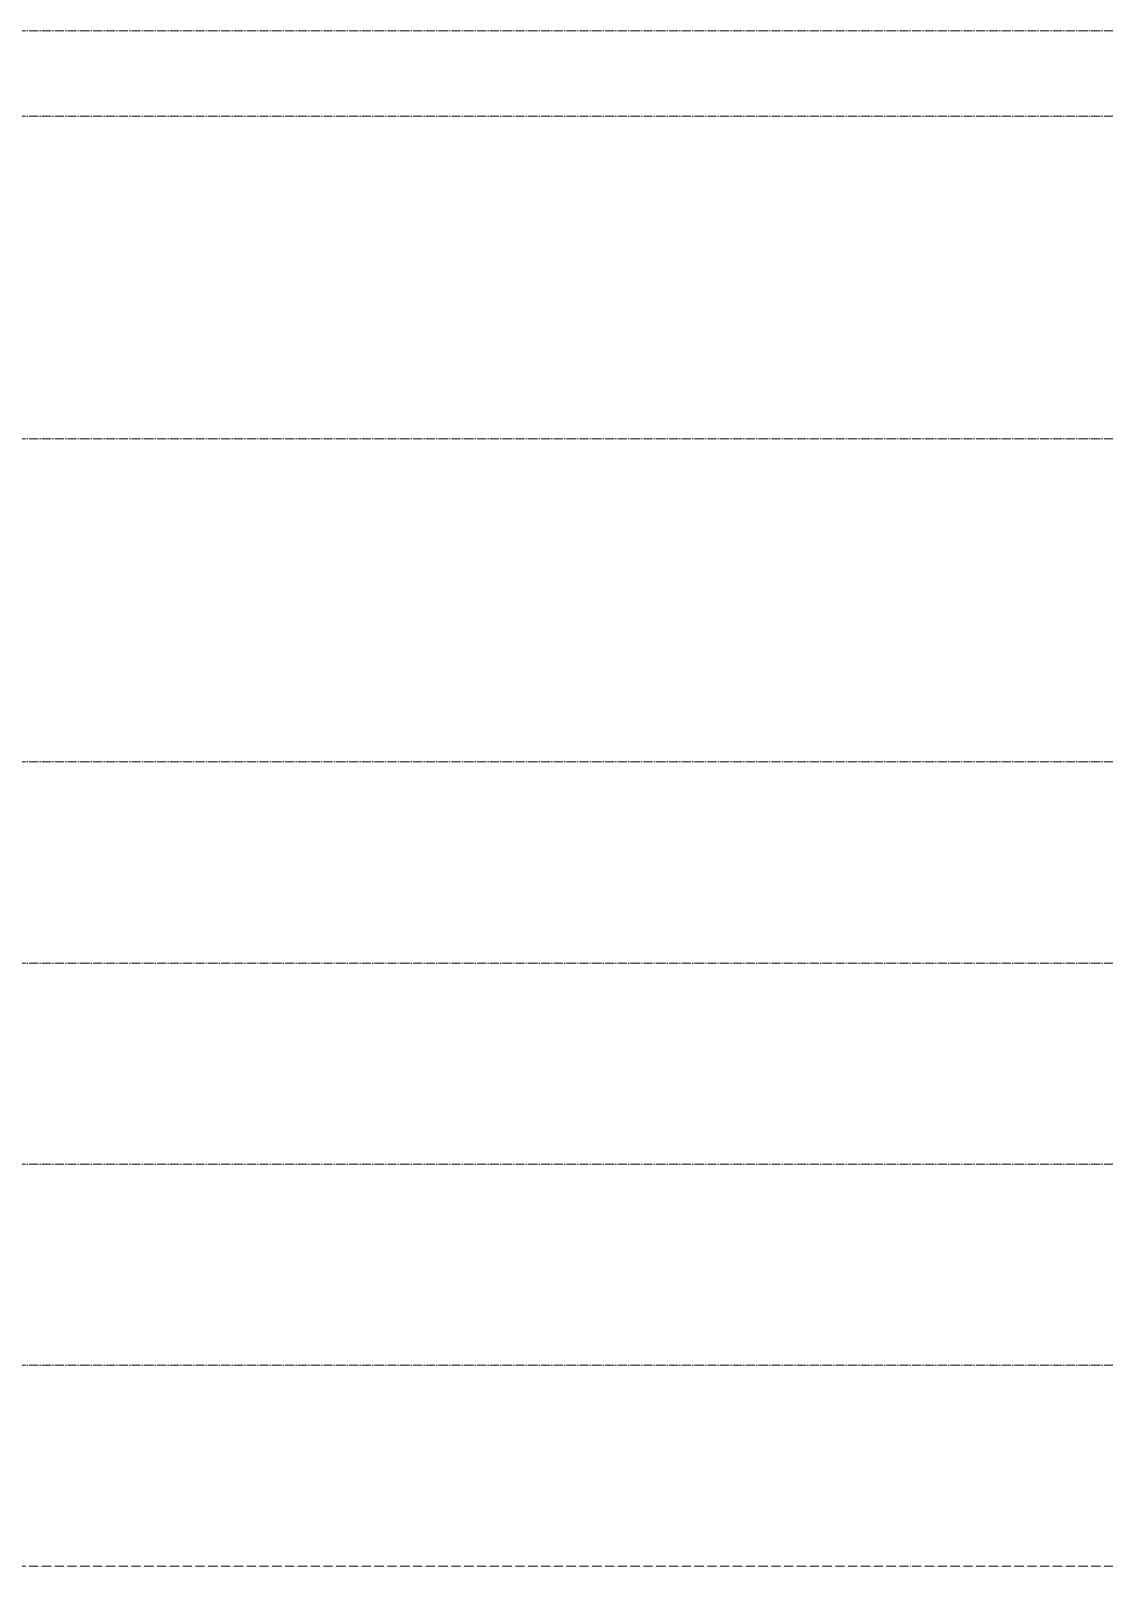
# Model space of a CAD drawing. Header units: millimetres. Extents: x -15601 to 112004, y -15912 to 94410.
# Drawn here: x 41362 to 58988, y 68100 to 93300 of the extents above; entities that cross this region are included whole.
import ezdxf

# ---------------------------------------------------------------- set-up
doc = ezdxf.new("R2010")
doc.units = ezdxf.units.MM
doc.linetypes.add('Grid Line', pattern=[4.2, 3, -0.6, 0, -0.6])
doc.layers.add('TRUC', color=225, linetype='Continuous', lineweight=5)

msp = doc.modelspace()

# ---------------------------------------------------------------- linework, layer by layer
at = {"layer": 'TRUC', "linetype": 'Grid Line', "ltscale": 50}
for p, q in [((-15600.6, 93300), (107247.8, 93300)), ((-15600.6, 91900), (107850.5, 91900)), ((-15600.6, 86600), (108517.8, 86600)), ((-15600.6, 81300), (108517.8, 81300)), ((-15600.6, 78000), (108517.8, 78000)), ((-15600.6, 74700), (108517.8, 74700)), ((-15600.6, 71400), (108517.8, 71400)), ((-15600.6, 68100), (108517.8, 68100))]:
    msp.add_line(p, q, dxfattribs=at)

doc.saveas('drawing.dxf')
